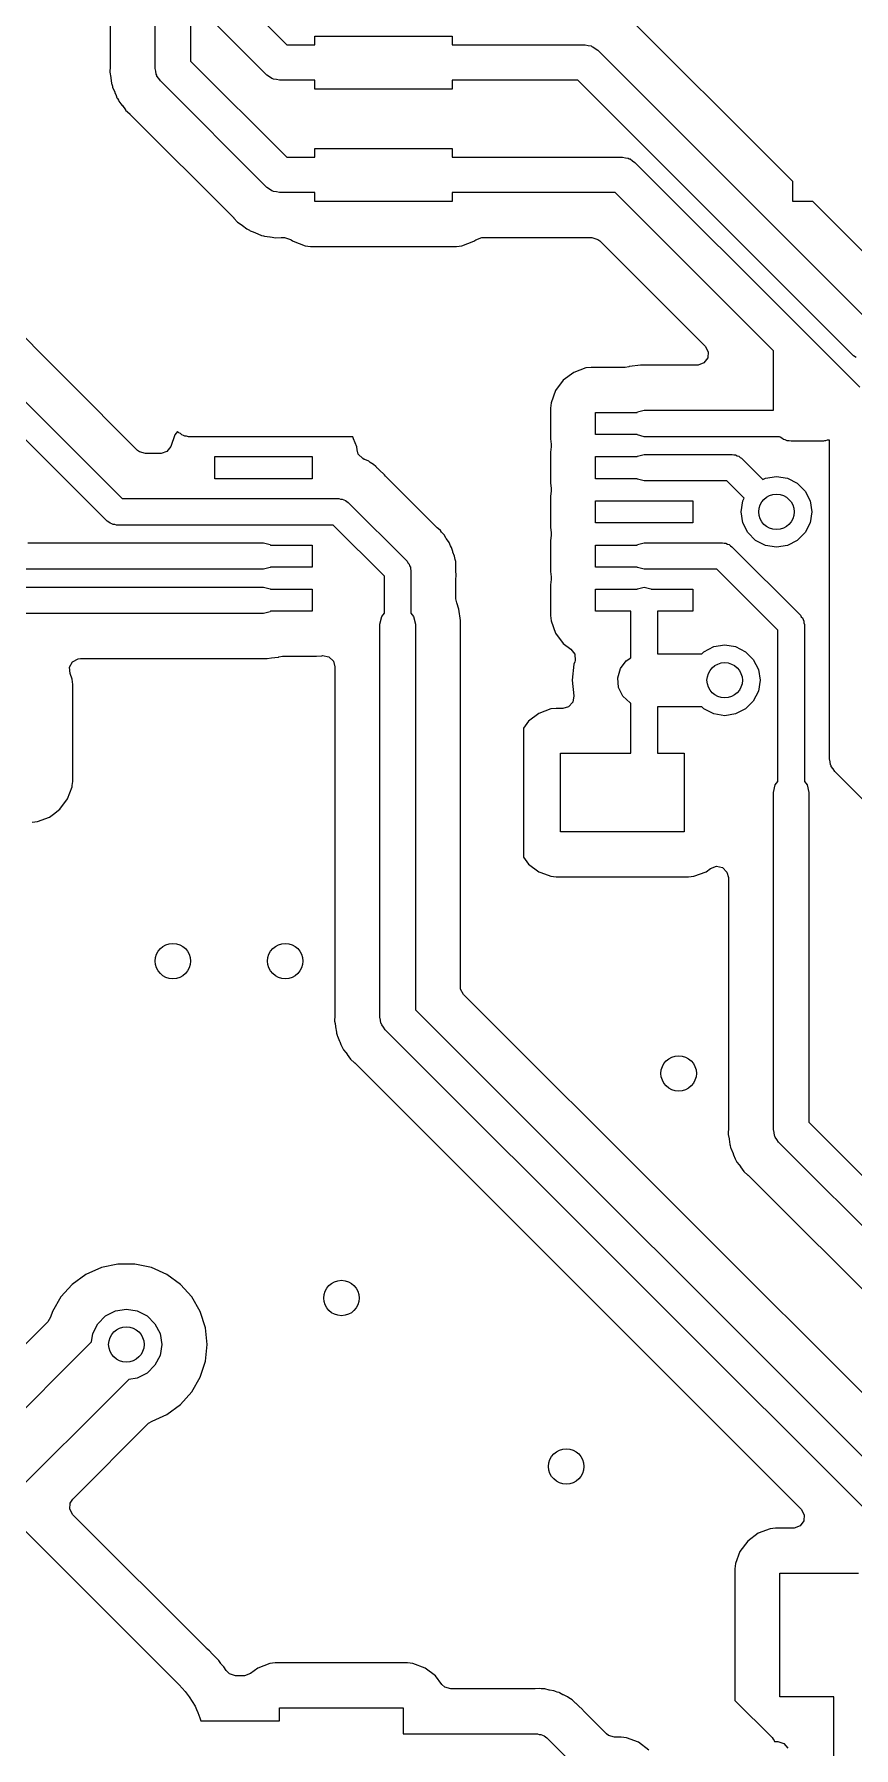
# Model space of a CAD drawing. Extents: x 0.01 to 3.19, y 0.01 to 3.99.
# Drawn here: x 2.288 to 2.653, y 1.425 to 2.188 of the extents above; entities that cross this region are included whole.
import ezdxf

# ---------------------------------------------------------------- set-up
doc = ezdxf.new("R2010")
doc.units = 0
doc.header["$MEASUREMENT"] = 0
doc.layers.add('BLACK', color=7, linetype='CONTINUOUS')

msp = doc.modelspace()

# ---------------------------------------------------------------- linework, layer by layer
at = {"layer": 'BLACK', "linetype": 'CONTINUOUS'}
for p, q in [((2.32211, 2.27151), (2.32211, 2.17336)), ((2.34213, 2.17244), (2.34213, 2.24744)), ((2.35787, 2.24744), (2.35787, 2.1757)), ((2.38287, 2.2007), (2.4007, 2.18287)), ((2.39187, 2.16943), (2.36943, 2.19187)), ((2.61697, 2.13089), (2.55378, 2.19408)), ((2.4007, 2.18287), (2.41319, 2.18287)), ((2.41319, 2.18287), (2.41319, 2.18681)), ((2.41319, 2.18681), (2.47421, 2.18681)), ((2.47421, 2.18681), (2.47421, 2.18287)), ((2.47421, 2.18287), (2.53341, 2.18287)), ((2.53341, 2.18287), (2.5347, 2.18258)), ((2.5347, 2.18258), (2.53601, 2.18243)), ((2.53601, 2.18243), (2.53639, 2.18219)), ((2.53639, 2.18219), (2.53682, 2.18209)), ((2.53682, 2.18209), (2.53786, 2.18127)), ((2.35787, 2.1757), (2.4007, 2.13287)), ((2.53786, 2.18127), (2.53897, 2.18057)), ((2.53897, 2.18057), (2.66167, 2.05787)), ((2.3221, 2.17321), (2.32195, 2.17074)), ((2.32195, 2.17074), (2.3224, 2.16832)), ((2.32211, 2.17336), (2.3221, 2.17321)), ((2.3224, 2.16832), (2.32242, 2.16817)), ((2.32242, 2.16817), (2.32272, 2.16572)), ((2.34242, 2.17115), (2.34213, 2.17244)), ((2.34257, 2.16984), (2.34242, 2.17115)), ((2.34281, 2.16946), (2.34257, 2.16984)), ((2.34291, 2.16902), (2.34281, 2.16946)), ((2.34373, 2.16799), (2.34291, 2.16902)), ((2.34443, 2.16687), (2.34373, 2.16799)), ((2.39187, 2.11943), (2.34443, 2.16687)), ((2.39299, 2.16873), (2.39187, 2.16943)), ((2.39402, 2.16791), (2.39299, 2.16873)), ((2.39446, 2.16781), (2.39402, 2.16791)), ((2.39484, 2.16757), (2.39446, 2.16781)), ((2.39615, 2.16742), (2.39484, 2.16757)), ((2.39744, 2.16713), (2.39615, 2.16742)), ((2.41319, 2.16713), (2.39744, 2.16713)), ((2.41319, 2.16319), (2.41319, 2.16713)), ((2.53015, 2.16713), (2.47421, 2.16713)), ((2.47421, 2.16713), (2.47421, 2.16319)), ((2.65284, 2.04443), (2.53015, 2.16713)), ((2.32272, 2.16572), (2.32272, 2.16572)), ((2.32272, 2.16572), (2.32286, 2.16534)), ((2.32286, 2.16534), (2.3231, 2.16448)), ((2.3231, 2.16448), (2.32317, 2.16408)), ((2.32317, 2.16408), (2.32419, 2.16183)), ((2.32419, 2.16183), (2.32424, 2.16169)), ((2.32424, 2.16169), (2.32478, 2.16029)), ((2.32478, 2.16029), (2.32512, 2.15938)), ((2.32512, 2.15938), (2.32535, 2.15905)), ((2.32535, 2.15905), (2.32579, 2.15827)), ((2.47421, 2.16319), (2.41319, 2.16319)), ((2.32579, 2.15827), (2.32595, 2.1579)), ((2.32595, 2.1579), (2.32595, 2.1579)), ((2.32595, 2.1579), (2.32691, 2.15669)), ((2.32691, 2.15669), (2.32748, 2.15596)), ((2.32748, 2.15596), (2.32757, 2.15584)), ((2.32757, 2.15584), (2.32889, 2.15392)), ((2.32889, 2.15392), (2.32897, 2.15381)), ((2.32897, 2.15381), (2.33082, 2.15217)), ((2.33082, 2.15217), (2.33092, 2.15207)), ((2.33092, 2.15207), (2.37707, 2.10592)), ((2.41319, 2.13287), (2.41319, 2.13681)), ((2.41319, 2.13681), (2.47421, 2.13681)), ((2.47421, 2.13681), (2.47421, 2.13287)), ((2.4007, 2.13287), (2.41319, 2.13287)), ((2.47421, 2.13287), (2.55, 2.13287)), ((2.55, 2.13287), (2.55129, 2.13258)), ((2.55129, 2.13258), (2.5526, 2.13243)), ((2.5526, 2.13243), (2.55298, 2.13219)), ((2.55298, 2.13219), (2.55342, 2.13209)), ((2.55342, 2.13209), (2.55445, 2.13127)), ((2.55445, 2.13127), (2.55557, 2.13057)), ((2.55557, 2.13057), (2.63057, 2.05557)), ((2.62579, 2.12207), (2.61697, 2.13089)), ((2.62579, 2.11319), (2.62579, 2.12207)), ((2.33429, 2.00238), (2.22074, 2.11592)), ((2.39299, 2.11873), (2.39187, 2.11943)), ((2.39402, 2.11791), (2.39299, 2.11873)), ((2.39446, 2.11781), (2.39402, 2.11791)), ((2.39484, 2.11757), (2.39446, 2.11781)), ((2.39615, 2.11742), (2.39484, 2.11757)), ((2.39744, 2.11713), (2.39615, 2.11742)), ((2.41319, 2.11713), (2.39744, 2.11713)), ((2.41319, 2.11319), (2.41319, 2.11713)), ((2.47421, 2.11319), (2.41319, 2.11319)), ((2.54674, 2.11713), (2.47421, 2.11713)), ((2.47421, 2.11713), (2.47421, 2.11319)), ((2.61713, 2.04674), (2.54674, 2.11713)), ((2.63467, 2.11319), (2.62579, 2.11319)), ((2.66596, 2.08189), (2.63467, 2.11319)), ((2.37707, 2.10592), (2.37717, 2.10582)), ((2.37717, 2.10582), (2.37881, 2.10397)), ((2.20418, 2.10418), (2.32745, 1.98091)), ((2.37881, 2.10397), (2.38084, 2.10256)), ((2.38084, 2.10256), (2.38096, 2.10248)), ((2.38096, 2.10248), (2.3829, 2.10095)), ((2.3829, 2.10095), (2.38327, 2.10079)), ((2.38327, 2.10079), (2.38405, 2.10035)), ((2.38405, 2.10035), (2.38438, 2.10012)), ((2.38438, 2.10012), (2.38438, 2.10012)), ((2.38438, 2.10012), (2.38438, 2.10012)), ((2.38438, 2.10012), (2.38568, 2.09963)), ((2.38568, 2.09963), (2.38669, 2.09924)), ((2.38669, 2.09924), (2.38683, 2.09919)), ((2.38683, 2.09919), (2.38908, 2.09817)), ((2.38908, 2.09817), (2.38948, 2.0981)), ((2.38948, 2.0981), (2.39034, 2.09786)), ((2.39034, 2.09786), (2.39072, 2.09772)), ((2.32082, 1.97082), (2.19755, 2.09409)), ((2.39072, 2.09772), (2.39317, 2.09742)), ((2.39317, 2.09742), (2.39332, 2.0974)), ((2.39332, 2.0974), (2.39574, 2.09695)), ((2.39574, 2.09695), (2.39821, 2.0971)), ((2.39821, 2.0971), (2.39836, 2.09711)), ((2.39836, 2.09711), (2.39962, 2.09711)), ((2.39962, 2.09711), (2.4023, 2.09632)), ((2.4023, 2.09632), (2.40259, 2.09612)), ((2.40259, 2.09612), (2.40321, 2.09565)), ((2.40321, 2.09565), (2.4035, 2.09544)), ((2.4035, 2.09544), (2.40889, 2.09343)), ((2.40889, 2.09343), (2.40889, 2.09343)), ((2.40889, 2.09343), (2.41127, 2.09317)), ((2.41127, 2.09317), (2.41127, 2.09317)), ((2.41127, 2.09317), (2.41127, 2.09317)), ((2.41127, 2.09317), (2.41127, 2.09317)), ((2.41127, 2.09317), (2.47613, 2.09317)), ((2.47613, 2.09317), (2.47851, 2.09343)), ((2.47613, 2.09317), (2.47613, 2.09317)), ((2.47613, 2.09317), (2.47613, 2.09317)), ((2.47613, 2.09317), (2.47613, 2.09317)), ((2.47851, 2.09343), (2.48391, 2.09544)), ((2.47851, 2.09343), (2.47851, 2.09343)), ((2.47851, 2.09343), (2.47851, 2.09343)), ((2.48391, 2.09544), (2.48481, 2.09612)), ((2.48481, 2.09612), (2.48743, 2.09709)), ((2.48743, 2.09709), (2.48779, 2.09711)), ((2.48779, 2.09711), (2.53639, 2.09711)), ((2.53639, 2.09711), (2.53907, 2.09632)), ((2.53907, 2.09632), (2.5399, 2.09565)), ((2.5399, 2.09565), (2.58679, 2.04876)), ((2.63057, 2.05557), (2.65557, 2.03057)), ((2.58679, 2.04876), (2.58813, 2.04631)), ((2.58813, 2.04631), (2.58793, 2.04352)), ((2.61713, 2.02028), (2.61713, 2.04674)), ((2.65396, 2.04373), (2.65284, 2.04443)), ((2.5283, 2.03704), (2.52369, 2.03359)), ((2.53369, 2.03905), (2.5283, 2.03704)), ((2.5283, 2.03704), (2.5283, 2.03704)), ((2.53608, 2.03931), (2.53369, 2.03905)), ((2.53369, 2.03905), (2.53369, 2.03905)), ((2.55127, 2.03931), (2.53608, 2.03931)), ((2.55284, 2.03961), (2.55127, 2.03931)), ((2.55298, 2.03964), (2.55284, 2.0396)), ((2.55284, 2.0396), (2.55284, 2.03961)), ((2.55309, 2.03966), (2.55298, 2.03964)), ((2.55315, 2.03968), (2.55309, 2.03966)), ((2.55801, 2.0403), (2.55315, 2.03968)), ((2.55315, 2.03968), (2.55315, 2.03968)), ((2.58328, 2.0403), (2.55801, 2.0403)), ((2.55801, 2.0403), (2.55801, 2.0403)), ((2.55801, 2.0403), (2.55801, 2.0403)), ((2.58364, 2.04031), (2.58328, 2.0403)), ((2.58625, 2.04128), (2.58364, 2.04031)), ((2.58793, 2.04352), (2.58625, 2.04128)), ((2.52369, 2.03359), (2.52024, 2.02898)), ((2.51823, 2.02359), (2.51797, 2.02121)), ((2.52024, 2.02898), (2.51823, 2.02359)), ((2.51823, 2.02359), (2.51823, 2.02359)), ((2.52024, 2.02898), (2.52024, 2.02898)), ((2.51797, 2.02121), (2.51797, 2.00753)), ((2.53799, 2.00945), (2.53799, 2.01929)), ((2.53799, 2.01929), (2.5565, 2.01929)), ((2.5565, 2.01929), (2.55669, 2.01948)), ((2.55669, 2.01948), (2.55965, 2.02028)), ((2.55965, 2.02028), (2.61713, 2.02028)), ((2.35095, 2.0093), (2.34903, 2.00415)), ((2.35209, 2.01082), (2.35095, 2.0093)), ((2.35095, 2.0093), (2.35095, 2.0093)), ((2.35095, 2.0093), (2.35095, 2.0093)), ((2.35271, 2.01019), (2.35209, 2.01082)), ((2.35339, 2.00981), (2.35271, 2.01019)), ((2.35394, 2.00926), (2.35339, 2.00981)), ((2.35469, 2.00905), (2.35394, 2.00926)), ((2.35536, 2.00867), (2.35469, 2.00905)), ((2.35614, 2.00867), (2.35536, 2.00867)), ((2.35689, 2.00846), (2.35614, 2.00867)), ((2.39035, 2.00846), (2.35689, 2.00846)), ((2.43007, 2.00846), (2.39035, 2.00846)), ((2.43042, 2.00753), (2.43007, 2.00846)), ((2.43177, 2.00391), (2.43042, 2.00753)), ((2.51797, 2.00753), (2.51824, 2.00506)), ((2.5565, 2.00945), (2.53799, 2.00945)), ((2.55669, 2.00926), (2.5565, 2.00945)), ((2.55965, 2.00846), (2.55669, 2.00926)), ((2.61989, 2.00846), (2.55965, 2.00846)), ((2.62009, 2.00821), (2.61989, 2.00846)), ((2.62089, 2.00783), (2.62009, 2.00821)), ((2.62158, 2.00728), (2.62089, 2.00783)), ((2.62245, 2.00708), (2.62158, 2.00728)), ((2.62325, 2.00669), (2.62245, 2.00708)), ((2.62414, 2.00669), (2.62325, 2.00669)), ((2.625, 2.0065), (2.62414, 2.00669)), ((2.63937, 2.0065), (2.625, 2.0065)), ((2.63981, 2.0066), (2.63937, 2.0065)), ((2.64025, 2.00655), (2.63981, 2.0066)), ((2.64109, 2.00684), (2.64025, 2.00655)), ((2.64197, 2.00694), (2.64109, 2.00684)), ((2.64213, 2.00704), (2.64197, 2.00694)), ((2.64213, 1.865), (2.64213, 2.00704)), ((2.33511, 2.00171), (2.33429, 2.00238)), ((2.33779, 2.00093), (2.33511, 2.00171)), ((2.34438, 2.00093), (2.33779, 2.00093)), ((2.34474, 2.00094), (2.34438, 2.00093)), ((2.34735, 2.00191), (2.34474, 2.00094)), ((2.34903, 2.00415), (2.34735, 2.00191)), ((2.3687, 1.98976), (2.3687, 1.99961)), ((2.3687, 1.99961), (2.41201, 1.99961)), ((2.41201, 1.99961), (2.41201, 1.98976)), ((2.43192, 2.00255), (2.43177, 2.00391)), ((2.43177, 2.00391), (2.43177, 2.00391)), ((2.43249, 2.00072), (2.43192, 2.00255)), ((2.43446, 1.99874), (2.43249, 2.00072)), ((2.43513, 1.99836), (2.43446, 1.99874)), ((2.51824, 2.004), (2.51797, 2.00152)), ((2.51797, 2.00152), (2.51797, 1.98785)), ((2.51824, 2.00506), (2.51824, 2.004)), ((2.53799, 1.98976), (2.53799, 1.99961)), ((2.53799, 1.99961), (2.5565, 1.99961)), ((2.5565, 1.99961), (2.55669, 1.9998)), ((2.55669, 1.9998), (2.55965, 2.00059)), ((2.55965, 2.00059), (2.59882, 2.00059)), ((2.59882, 2.00059), (2.59957, 2.00039)), ((2.59957, 2.00039), (2.60035, 2.00039)), ((2.60035, 2.00039), (2.60102, 2)), ((2.60102, 2), (2.60177, 1.9998)), ((2.60177, 1.9998), (2.60232, 1.99925)), ((2.60232, 1.99925), (2.60299, 1.99886)), ((2.60299, 1.99886), (2.61247, 1.98938)), ((2.43534, 1.99826), (2.43513, 1.99836)), ((2.43712, 1.99749), (2.43534, 1.99826)), ((2.43779, 1.99697), (2.43712, 1.99749)), ((2.43844, 1.99655), (2.43779, 1.99697)), ((2.43918, 1.99614), (2.43844, 1.99655)), ((2.44027, 1.99512), (2.43918, 1.99614)), ((2.43918, 1.99614), (2.43918, 1.99614)), ((2.43918, 1.99614), (2.43918, 1.99614)), ((2.44059, 1.99482), (2.44027, 1.99512)), ((2.44077, 1.99466), (2.44059, 1.99482)), ((2.441, 1.99449), (2.44077, 1.99466)), ((2.441, 1.99448), (2.441, 1.99449)), ((2.44186, 1.99362), (2.441, 1.99448)), ((2.44395, 1.99166), (2.44186, 1.99362)), ((2.44415, 1.99142), (2.44395, 1.99166)), ((2.44416, 1.99142), (2.44415, 1.99142)), ((2.44456, 1.99092), (2.44416, 1.99142)), ((2.41201, 1.98976), (2.3687, 1.98976)), ((2.46738, 1.9681), (2.44456, 1.99092)), ((2.51797, 1.98785), (2.51824, 1.98537)), ((2.51824, 1.98431), (2.51797, 1.98184)), ((2.51824, 1.98537), (2.51824, 1.98431)), ((2.5565, 1.98976), (2.53799, 1.98976)), ((2.55669, 1.98957), (2.5565, 1.98976)), ((2.55965, 1.98878), (2.55669, 1.98957)), ((2.59637, 1.98878), (2.55965, 1.98878)), ((2.60412, 1.98103), (2.59637, 1.98878)), ((2.61247, 1.98938), (2.61364, 1.98998)), ((2.61364, 1.98998), (2.6185, 1.99075)), ((2.6185, 1.99075), (2.62337, 1.98998)), ((2.62337, 1.98998), (2.62776, 1.98774)), ((2.62776, 1.98774), (2.63124, 1.98426)), ((2.63124, 1.98426), (2.63348, 1.97987)), ((2.32745, 1.98091), (2.39035, 1.98091)), ((2.39035, 1.98091), (2.42382, 1.98091)), ((2.42382, 1.98091), (2.42457, 1.9807)), ((2.42457, 1.9807), (2.42535, 1.9807)), ((2.42535, 1.9807), (2.42602, 1.98032)), ((2.42602, 1.98032), (2.42677, 1.98011)), ((2.42677, 1.98011), (2.42732, 1.97956)), ((2.42732, 1.97956), (2.42799, 1.97918)), ((2.42799, 1.97918), (2.45418, 1.95299)), ((2.51797, 1.98184), (2.51797, 1.96816)), ((2.53799, 1.97008), (2.53799, 1.97992)), ((2.53799, 1.97992), (2.5813, 1.97992)), ((2.5813, 1.97992), (2.5813, 1.97008)), ((2.60276, 1.975), (2.60353, 1.97987)), ((2.60353, 1.97987), (2.60412, 1.98103)), ((2.63348, 1.97987), (2.63425, 1.975)), ((2.3215, 1.97044), (2.32082, 1.97082)), ((2.32205, 1.96989), (2.3215, 1.97044)), ((2.3228, 1.96968), (2.32205, 1.96989)), ((2.32347, 1.9693), (2.3228, 1.96968)), ((2.32425, 1.9693), (2.32347, 1.9693)), ((2.325, 1.96909), (2.32425, 1.9693)), ((2.39035, 1.96909), (2.325, 1.96909)), ((2.42137, 1.96909), (2.39035, 1.96909)), ((2.44409, 1.94637), (2.42137, 1.96909)), ((2.51797, 1.96816), (2.51824, 1.96569)), ((2.5813, 1.97008), (2.53799, 1.97008)), ((2.60353, 1.97013), (2.60276, 1.975)), ((2.60576, 1.96574), (2.60353, 1.97013)), ((2.63348, 1.97013), (2.63124, 1.96574)), ((2.63425, 1.975), (2.63348, 1.97013)), ((2.28543, 1.96122), (2.39035, 1.96122)), ((2.39035, 1.96122), (2.39331, 1.96043)), ((2.46756, 1.96794), (2.46738, 1.9681)), ((2.46822, 1.96739), (2.46756, 1.96794)), ((2.46905, 1.96671), (2.46822, 1.96739)), ((2.46955, 1.96602), (2.46905, 1.96671)), ((2.46905, 1.96671), (2.46905, 1.96671)), ((2.47005, 1.96543), (2.46955, 1.96602)), ((2.47065, 1.96483), (2.47005, 1.96543)), ((2.47163, 1.96317), (2.47065, 1.96483)), ((2.47065, 1.96483), (2.47065, 1.96483)), ((2.47176, 1.96297), (2.47163, 1.96317)), ((2.4729, 1.96141), (2.47176, 1.96297)), ((2.47321, 1.96062), (2.4729, 1.96141)), ((2.47355, 1.95992), (2.47321, 1.96062)), ((2.51824, 1.96463), (2.51797, 1.96215)), ((2.51797, 1.96215), (2.51797, 1.94848)), ((2.51824, 1.96569), (2.51824, 1.96463)), ((2.55669, 1.96043), (2.55965, 1.96122)), ((2.55965, 1.96122), (2.59449, 1.96122)), ((2.59449, 1.96122), (2.59524, 1.96102)), ((2.59524, 1.96102), (2.59602, 1.96102)), ((2.59602, 1.96102), (2.59669, 1.96063)), ((2.59669, 1.96063), (2.59744, 1.96043)), ((2.60925, 1.96226), (2.60576, 1.96574)), ((2.61364, 1.96002), (2.60925, 1.96226)), ((2.62776, 1.96226), (2.62337, 1.96002)), ((2.63124, 1.96574), (2.62776, 1.96226)), ((2.39331, 1.96043), (2.3935, 1.96024)), ((2.3935, 1.96024), (2.41201, 1.96024)), ((2.41201, 1.96024), (2.41201, 1.95039)), ((2.45418, 1.95299), (2.45456, 1.95232)), ((2.47398, 1.9592), (2.47355, 1.95992)), ((2.47452, 1.95734), (2.47398, 1.9592)), ((2.4746, 1.95712), (2.47452, 1.95734)), ((2.47531, 1.95532), (2.4746, 1.95712)), ((2.47542, 1.95448), (2.47531, 1.95532)), ((2.47531, 1.95532), (2.47531, 1.95532)), ((2.47557, 1.95372), (2.47542, 1.95448)), ((2.47581, 1.95291), (2.47557, 1.95372)), ((2.47587, 1.95097), (2.47581, 1.95291)), ((2.53799, 1.95039), (2.53799, 1.96024)), ((2.53799, 1.96024), (2.5565, 1.96024)), ((2.5565, 1.96024), (2.55669, 1.96043)), ((2.59744, 1.96043), (2.59799, 1.95988)), ((2.59799, 1.95988), (2.59866, 1.95949)), ((2.59866, 1.95949), (2.62918, 1.92898)), ((2.6185, 1.95925), (2.61364, 1.96002)), ((2.62337, 1.96002), (2.6185, 1.95925)), ((2.39035, 1.94941), (2.26969, 1.94941)), ((2.39331, 1.9502), (2.39035, 1.94941)), ((2.3935, 1.95039), (2.39331, 1.9502)), ((2.41201, 1.95039), (2.3935, 1.95039)), ((2.44409, 1.92991), (2.44409, 1.94637)), ((2.45456, 1.95232), (2.45511, 1.95177)), ((2.45511, 1.95177), (2.45532, 1.95102)), ((2.45532, 1.95102), (2.4557, 1.95035)), ((2.4557, 1.95035), (2.4557, 1.94957)), ((2.4557, 1.94957), (2.45591, 1.94882)), ((2.45591, 1.94882), (2.45591, 1.92991)), ((2.47589, 1.95074), (2.47587, 1.95097)), ((2.47593, 1.95045), (2.47589, 1.95074)), ((2.47593, 1.94923), (2.47593, 1.95045)), ((2.47593, 1.95045), (2.47593, 1.95045)), ((2.47602, 1.94636), (2.47593, 1.94923)), ((2.47593, 1.94541), (2.476, 1.94605)), ((2.47593, 1.93621), (2.47593, 1.94541)), ((2.47599, 1.94605), (2.47602, 1.94636)), ((2.476, 1.94605), (2.47599, 1.94605)), ((2.51797, 1.94848), (2.51824, 1.946)), ((2.51824, 1.946), (2.51824, 1.94494)), ((2.5565, 1.95039), (2.53799, 1.95039)), ((2.55669, 1.9502), (2.5565, 1.95039)), ((2.55965, 1.94941), (2.55669, 1.9502)), ((2.59204, 1.94941), (2.55965, 1.94941)), ((2.61909, 1.92236), (2.59204, 1.94941)), ((2.27756, 1.94154), (2.39035, 1.94154)), ((2.39035, 1.94154), (2.39331, 1.94074)), ((2.39331, 1.94074), (2.3935, 1.94055)), ((2.3935, 1.94055), (2.41201, 1.94055)), ((2.41201, 1.94055), (2.41201, 1.93071)), ((2.51824, 1.94494), (2.51797, 1.94247)), ((2.51797, 1.94247), (2.51797, 1.92879)), ((2.53799, 1.93071), (2.53799, 1.94055)), ((2.53799, 1.94055), (2.5565, 1.94055)), ((2.5565, 1.94055), (2.55669, 1.94074)), ((2.55669, 1.94074), (2.55965, 1.94154)), ((2.55965, 1.94154), (2.5626, 1.94074)), ((2.5626, 1.94074), (2.56279, 1.94055)), ((2.56279, 1.94055), (2.5813, 1.94055)), ((2.5813, 1.94055), (2.5813, 1.93071)), ((2.39331, 1.93052), (2.39035, 1.92972)), ((2.3935, 1.93071), (2.39331, 1.93052)), ((2.41201, 1.93071), (2.3935, 1.93071)), ((2.47625, 1.93445), (2.47593, 1.93621)), ((2.47728, 1.93172), (2.47625, 1.93445)), ((2.47789, 1.92669), (2.47728, 1.93172)), ((2.55374, 1.93071), (2.53799, 1.93071)), ((2.55374, 1.91), (2.55374, 1.93071)), ((2.5813, 1.93071), (2.56555, 1.93071)), ((2.56555, 1.93071), (2.56555, 1.91181)), ((2.39035, 1.92972), (2.28001, 1.92972)), ((2.44213, 1.925), (2.44291, 1.92842)), ((2.44213, 1.75), (2.44213, 1.925)), ((2.44291, 1.92842), (2.44409, 1.92991)), ((2.45591, 1.92991), (2.45709, 1.92842)), ((2.45709, 1.92842), (2.45787, 1.925)), ((2.45787, 1.925), (2.45787, 1.75326)), ((2.47789, 1.84351), (2.47789, 1.92669)), ((2.51797, 1.92879), (2.51823, 1.92641)), ((2.51823, 1.92641), (2.51823, 1.92641)), ((2.51823, 1.92641), (2.52024, 1.92102)), ((2.61909, 1.85491), (2.61909, 1.92236)), ((2.62918, 1.92898), (2.62956, 1.92831)), ((2.62956, 1.92831), (2.63011, 1.92776)), ((2.63011, 1.92776), (2.63032, 1.927)), ((2.63032, 1.927), (2.6307, 1.92633)), ((2.6307, 1.92633), (2.6307, 1.92555)), ((2.6307, 1.92555), (2.63091, 1.9248)), ((2.63091, 1.9248), (2.63091, 1.85491)), ((2.52024, 1.92102), (2.52024, 1.92102)), ((2.52024, 1.92102), (2.52369, 1.91641)), ((2.52369, 1.91641), (2.5271, 1.91386)), ((2.58622, 1.91274), (2.59061, 1.91498)), ((2.59061, 1.91498), (2.59547, 1.91575)), ((2.59547, 1.91575), (2.60034, 1.91498)), ((2.60034, 1.91498), (2.60473, 1.91274)), ((2.30408, 1.9058), (2.30542, 1.90825)), ((2.30542, 1.90825), (2.30788, 1.90959)), ((2.30788, 1.90959), (2.30893, 1.9097)), ((2.30893, 1.9097), (2.39199, 1.9097)), ((2.39199, 1.9097), (2.39386, 1.90994)), ((2.39199, 1.9097), (2.39199, 1.9097)), ((2.39386, 1.90994), (2.39685, 1.91032)), ((2.39685, 1.91032), (2.39691, 1.91034)), ((2.39685, 1.91032), (2.39685, 1.91032)), ((2.39685, 1.91032), (2.39685, 1.91032)), ((2.39691, 1.91034), (2.39702, 1.91036)), ((2.39702, 1.91036), (2.39716, 1.9104)), ((2.39716, 1.91039), (2.39873, 1.91069)), ((2.39716, 1.9104), (2.39716, 1.91039)), ((2.39873, 1.91069), (2.41392, 1.91069)), ((2.41392, 1.91069), (2.41631, 1.91095)), ((2.41392, 1.91069), (2.41392, 1.91069)), ((2.41631, 1.91095), (2.41662, 1.91098)), ((2.41631, 1.91095), (2.41631, 1.91095)), ((2.41662, 1.91098), (2.41937, 1.91048)), ((2.41937, 1.91048), (2.42141, 1.90858)), ((2.42141, 1.90858), (2.42211, 1.90605)), ((2.5271, 1.91386), (2.52877, 1.91162)), ((2.52842, 1.90713), (2.52761, 1.9)), ((2.52881, 1.90825), (2.52842, 1.90713)), ((2.52877, 1.91162), (2.52897, 1.90883)), ((2.52897, 1.90883), (2.52881, 1.90825)), ((2.54907, 1.90526), (2.55169, 1.90873)), ((2.55169, 1.90873), (2.55374, 1.91)), ((2.56555, 1.91181), (2.58529, 1.91181)), ((2.58529, 1.91181), (2.58622, 1.91274)), ((2.60473, 1.91274), (2.60821, 1.90926)), ((2.60821, 1.90926), (2.61045, 1.90487)), ((2.30428, 1.90301), (2.30408, 1.9058)), ((2.3052, 1.90056), (2.30428, 1.90301)), ((2.30545, 1.89818), (2.3052, 1.90056)), ((2.3052, 1.90056), (2.3052, 1.90056)), ((2.42211, 1.90605), (2.42211, 1.75092)), ((2.52761, 1.9), (2.52761, 1.9)), ((2.52761, 1.9), (2.5284, 1.89304)), ((2.54789, 1.90109), (2.54907, 1.90526)), ((2.54829, 1.89677), (2.54789, 1.90109)), ((2.61045, 1.90487), (2.61122, 1.9)), ((2.61122, 1.9), (2.61045, 1.89513)), ((2.30545, 1.89817), (2.30545, 1.89818)), ((2.30545, 1.85498), (2.30545, 1.89817)), ((2.5284, 1.89304), (2.52792, 1.89028)), ((2.55022, 1.89288), (2.54829, 1.89677)), ((2.55343, 1.88996), (2.55022, 1.89288)), ((2.61045, 1.89513), (2.60821, 1.89074)), ((2.51281, 1.88525), (2.5082, 1.8818)), ((2.5182, 1.88726), (2.51281, 1.88525)), ((2.51281, 1.88525), (2.51281, 1.88525)), ((2.52058, 1.88752), (2.5182, 1.88726)), ((2.5182, 1.88726), (2.5182, 1.88726)), ((2.52347, 1.88752), (2.52058, 1.88752)), ((2.52602, 1.88823), (2.52347, 1.88752)), ((2.52792, 1.89028), (2.52602, 1.88823)), ((2.55374, 1.88984), (2.55343, 1.88996)), ((2.55374, 1.8675), (2.55374, 1.88984)), ((2.58529, 1.88819), (2.56555, 1.88819)), ((2.56555, 1.88819), (2.56555, 1.8675)), ((2.58622, 1.88726), (2.58529, 1.88819)), ((2.59061, 1.88502), (2.58622, 1.88726)), ((2.59547, 1.88425), (2.59061, 1.88502)), ((2.60034, 1.88502), (2.59547, 1.88425)), ((2.60473, 1.88726), (2.60034, 1.88502)), ((2.60821, 1.89074), (2.60473, 1.88726)), ((2.5082, 1.8818), (2.50591, 1.87874)), ((2.50591, 1.87874), (2.50591, 1.82126)), ((2.5225, 1.8325), (2.5225, 1.8675)), ((2.5225, 1.8675), (2.55374, 1.8675)), ((2.56555, 1.8675), (2.5775, 1.8675)), ((2.5775, 1.8675), (2.5775, 1.8325)), ((2.64242, 1.86371), (2.64213, 1.865)), ((2.64257, 1.8624), (2.64242, 1.86371)), ((2.64281, 1.86202), (2.64257, 1.8624)), ((2.64291, 1.86158), (2.64281, 1.86202)), ((2.64373, 1.86055), (2.64291, 1.86158)), ((2.30526, 1.85315), (2.30545, 1.85497)), ((2.30545, 1.85497), (2.30545, 1.85498)), ((2.61791, 1.85342), (2.61909, 1.85491)), ((2.63091, 1.85491), (2.63209, 1.85342)), ((2.64443, 1.85943), (2.64373, 1.86055)), ((2.6975, 1.80636), (2.64443, 1.85943)), ((2.29973, 1.84259), (2.30318, 1.8472)), ((2.30318, 1.8472), (2.3052, 1.85259)), ((2.30318, 1.8472), (2.30318, 1.8472)), ((2.30318, 1.8472), (2.30318, 1.8472)), ((2.3052, 1.85259), (2.30526, 1.85315)), ((2.61713, 1.85), (2.61791, 1.85342)), ((2.61713, 1.7), (2.61713, 1.85)), ((2.63209, 1.85342), (2.63287, 1.85)), ((2.63287, 1.85), (2.63287, 1.70326)), ((2.28973, 1.83713), (2.29513, 1.83914)), ((2.29513, 1.83914), (2.29687, 1.84044)), ((2.29687, 1.84044), (2.29973, 1.84259)), ((2.47789, 1.76361), (2.47789, 1.84351)), ((2.28735, 1.83687), (2.28973, 1.83713)), ((2.28973, 1.83713), (2.28973, 1.83713)), ((2.28973, 1.83713), (2.28973, 1.83713)), ((2.5775, 1.8325), (2.5225, 1.8325)), ((2.50591, 1.82126), (2.5082, 1.8182)), ((2.5082, 1.8182), (2.51281, 1.81475)), ((2.58719, 1.81475), (2.58917, 1.81623)), ((2.58917, 1.81623), (2.59179, 1.81721)), ((2.59179, 1.81721), (2.59452, 1.81661)), ((2.59452, 1.81661), (2.5965, 1.81464)), ((2.51281, 1.81475), (2.51281, 1.81475)), ((2.51281, 1.81475), (2.51281, 1.81475)), ((2.51281, 1.81475), (2.51366, 1.81443)), ((2.51366, 1.81443), (2.5182, 1.81274)), ((2.5182, 1.81274), (2.5182, 1.81274)), ((2.5182, 1.81274), (2.52058, 1.81248)), ((2.52058, 1.81248), (2.52058, 1.81248)), ((2.52058, 1.81248), (2.52059, 1.81248)), ((2.52059, 1.81248), (2.52059, 1.81248)), ((2.52059, 1.81248), (2.57941, 1.81248)), ((2.57941, 1.81248), (2.57941, 1.81248)), ((2.57941, 1.81248), (2.57942, 1.81248)), ((2.57942, 1.81248), (2.5818, 1.81274)), ((2.57942, 1.81248), (2.57942, 1.81248)), ((2.5818, 1.81274), (2.58719, 1.81475)), ((2.5818, 1.81274), (2.5818, 1.81274)), ((2.5818, 1.81274), (2.5818, 1.81274)), ((2.58719, 1.81475), (2.58719, 1.81475)), ((2.5965, 1.81464), (2.59711, 1.81226)), ((2.59711, 1.81226), (2.59711, 1.70092)), ((2.47801, 1.76255), (2.47789, 1.76361)), ((2.47935, 1.7601), (2.47801, 1.76255)), ((2.7351, 1.50435), (2.47935, 1.7601)), ((2.4221, 1.75077), (2.42195, 1.7483)), ((2.42195, 1.7483), (2.42214, 1.74726)), ((2.42211, 1.75092), (2.4221, 1.75077)), ((2.42214, 1.74726), (2.4224, 1.74587)), ((2.44242, 1.74871), (2.44213, 1.75)), ((2.44257, 1.7474), (2.44242, 1.74871)), ((2.44281, 1.74702), (2.44257, 1.7474)), ((2.44291, 1.74658), (2.44281, 1.74702)), ((2.45787, 1.75326), (2.72826, 1.48287)), ((2.4224, 1.74587), (2.42242, 1.74573)), ((2.42242, 1.74573), (2.42272, 1.74328)), ((2.42272, 1.74328), (2.42272, 1.74328)), ((2.42272, 1.74328), (2.42286, 1.7429)), ((2.42286, 1.7429), (2.4231, 1.74204)), ((2.4231, 1.74204), (2.42314, 1.7418)), ((2.42314, 1.7418), (2.42317, 1.74164)), ((2.42317, 1.74164), (2.42419, 1.73939)), ((2.42419, 1.73939), (2.42424, 1.73925)), ((2.44373, 1.74555), (2.44291, 1.74658)), ((2.44443, 1.74443), (2.44373, 1.74555)), ((2.71943, 1.46943), (2.44443, 1.74443)), ((2.42424, 1.73925), (2.42478, 1.73785)), ((2.42478, 1.73785), (2.42512, 1.73694)), ((2.42512, 1.73694), (2.42535, 1.73661)), ((2.42535, 1.73661), (2.42579, 1.73583)), ((2.42579, 1.73583), (2.42595, 1.73546)), ((2.42595, 1.73546), (2.42595, 1.73546)), ((2.42595, 1.73546), (2.42691, 1.73425)), ((2.42691, 1.73425), (2.42748, 1.73352)), ((2.42748, 1.73352), (2.42757, 1.7334)), ((2.42757, 1.7334), (2.42897, 1.73137)), ((2.42897, 1.73137), (2.42897, 1.73137)), ((2.42897, 1.73137), (2.42897, 1.73137)), ((2.42897, 1.73137), (2.43082, 1.72973)), ((2.43082, 1.72973), (2.43092, 1.72963)), ((2.43092, 1.72963), (2.53114, 1.62942)), ((2.63287, 1.70326), (2.75326, 1.58287)), ((2.5971, 1.70077), (2.59695, 1.6983)), ((2.59695, 1.6983), (2.59705, 1.69775)), ((2.59705, 1.69775), (2.5974, 1.69587)), ((2.59711, 1.70092), (2.5971, 1.70077)), ((2.5974, 1.69587), (2.59742, 1.69573)), ((2.59742, 1.69573), (2.59772, 1.69328)), ((2.61742, 1.69871), (2.61713, 1.7)), ((2.61757, 1.6974), (2.61742, 1.69871)), ((2.61781, 1.69702), (2.61757, 1.6974)), ((2.61791, 1.69658), (2.61781, 1.69702)), ((2.61873, 1.69555), (2.61791, 1.69658)), ((2.61943, 1.69443), (2.61873, 1.69555)), ((2.74443, 1.56943), (2.61943, 1.69443)), ((2.59772, 1.69328), (2.59772, 1.69328)), ((2.59772, 1.69328), (2.59786, 1.6929)), ((2.59786, 1.6929), (2.5981, 1.69204)), ((2.5981, 1.69204), (2.59817, 1.69164)), ((2.59817, 1.69164), (2.59919, 1.68939)), ((2.59919, 1.68939), (2.59924, 1.68925)), ((2.59924, 1.68925), (2.59942, 1.68878)), ((2.59942, 1.68878), (2.60012, 1.68694)), ((2.60012, 1.68694), (2.60035, 1.68661)), ((2.60035, 1.68661), (2.60079, 1.68583)), ((2.60079, 1.68583), (2.60095, 1.68546)), ((2.60095, 1.68546), (2.60095, 1.68546)), ((2.60095, 1.68546), (2.60187, 1.6843)), ((2.60187, 1.6843), (2.60248, 1.68352)), ((2.60248, 1.68352), (2.60257, 1.6834)), ((2.60257, 1.6834), (2.60397, 1.68137)), ((2.60397, 1.68137), (2.60397, 1.68137)), ((2.60397, 1.68137), (2.60397, 1.68137)), ((2.60397, 1.68137), (2.60582, 1.67973)), ((2.60582, 1.67973), (2.60592, 1.67963)), ((2.60592, 1.67963), (2.72963, 1.55593)), ((2.31133, 1.63546), (2.30525, 1.63104)), ((2.3182, 1.63852), (2.31133, 1.63546)), ((2.32555, 1.64008), (2.3182, 1.63852)), ((2.33307, 1.64008), (2.32555, 1.64008)), ((2.34043, 1.63852), (2.33307, 1.64008)), ((2.3473, 1.63546), (2.34043, 1.63852)), ((2.35338, 1.63104), (2.3473, 1.63546)), ((2.30022, 1.62545), (2.29646, 1.61894)), ((2.30525, 1.63104), (2.30022, 1.62545)), ((2.30022, 1.62545), (2.30022, 1.62545)), ((2.35841, 1.62545), (2.35338, 1.63104)), ((2.36217, 1.61894), (2.35841, 1.62545)), ((2.35841, 1.62545), (2.35841, 1.62545)), ((2.35841, 1.62545), (2.35841, 1.62545)), ((2.53114, 1.62942), (2.62956, 1.53099)), ((2.29646, 1.61894), (2.29564, 1.61642)), ((2.29646, 1.61894), (2.29646, 1.61894)), ((2.32006, 1.61705), (2.32445, 1.61929)), ((2.32445, 1.61929), (2.32931, 1.62006)), ((2.32931, 1.62006), (2.33418, 1.61929)), ((2.33418, 1.61929), (2.33857, 1.61705)), ((2.36449, 1.61179), (2.36217, 1.61894)), ((2.29443, 1.61444), (2.26049, 1.58051)), ((2.29564, 1.61642), (2.29443, 1.61444)), ((2.31434, 1.60918), (2.31657, 1.61357)), ((2.31657, 1.61357), (2.32006, 1.61705)), ((2.33857, 1.61705), (2.34205, 1.61357)), ((2.34205, 1.61357), (2.34429, 1.60918)), ((2.36528, 1.60431), (2.36449, 1.61179)), ((2.25699, 1.54869), (2.31374, 1.60545)), ((2.31374, 1.60545), (2.31434, 1.60918)), ((2.34429, 1.60918), (2.34506, 1.60431)), ((2.34506, 1.60431), (2.34429, 1.59945)), ((2.36449, 1.59684), (2.36528, 1.60431)), ((2.34205, 1.59506), (2.33857, 1.59157)), ((2.34429, 1.59945), (2.34205, 1.59506)), ((2.36217, 1.58969), (2.36449, 1.59684)), ((2.33045, 1.58875), (2.27369, 1.53199)), ((2.33418, 1.58934), (2.33045, 1.58875)), ((2.33857, 1.59157), (2.33418, 1.58934)), ((2.35841, 1.58317), (2.36217, 1.58969)), ((2.35338, 1.57759), (2.35841, 1.58317)), ((2.34072, 1.57024), (2.3473, 1.57317)), ((2.3473, 1.57317), (2.35338, 1.57759)), ((2.30551, 1.53549), (2.33923, 1.56922)), ((2.33923, 1.56922), (2.34072, 1.57024)), ((2.30417, 1.53093), (2.30437, 1.53372)), ((2.30437, 1.53372), (2.30551, 1.53549)), ((2.27369, 1.53199), (2.35284, 1.45284)), ((2.30551, 1.52848), (2.30417, 1.53093)), ((2.36479, 1.4692), (2.30551, 1.52848)), ((2.6307, 1.52575), (2.62903, 1.52351)), ((2.62956, 1.53099), (2.6309, 1.52853)), ((2.6309, 1.52853), (2.6307, 1.52575)), ((2.61031, 1.52025), (2.6057, 1.5168)), ((2.6157, 1.52226), (2.61031, 1.52025)), ((2.61031, 1.52025), (2.61031, 1.52025)), ((2.61808, 1.52252), (2.6157, 1.52226)), ((2.6157, 1.52226), (2.6157, 1.52226)), ((2.62606, 1.52252), (2.61808, 1.52252)), ((2.62641, 1.52253), (2.62606, 1.52252)), ((2.62903, 1.52351), (2.62641, 1.52253)), ((2.60225, 1.51219), (2.60024, 1.5068)), ((2.6057, 1.5168), (2.60225, 1.51219)), ((2.60225, 1.51219), (2.60225, 1.51219)), ((2.60024, 1.5068), (2.59998, 1.50442)), ((2.59998, 1.50442), (2.59998, 1.44587)), ((2.60024, 1.5068), (2.60024, 1.5068)), ((2.62, 1.4475), (2.62, 1.5025)), ((2.62, 1.5025), (2.655, 1.5025)), ((2.36498, 1.46903), (2.36479, 1.4692)), ((2.36627, 1.46797), (2.36498, 1.46903)), ((2.3675, 1.46659), (2.36627, 1.46797)), ((2.36821, 1.46578), (2.3675, 1.46659)), ((2.36832, 1.46567), (2.36821, 1.46578)), ((2.37039, 1.4636), (2.36832, 1.46567)), ((2.37135, 1.46226), (2.37039, 1.4636)), ((2.37136, 1.46224), (2.37135, 1.46226)), ((2.37152, 1.46205), (2.37136, 1.46224)), ((2.37263, 1.46079), (2.37152, 1.46205)), ((2.37368, 1.45914), (2.37263, 1.46079)), ((2.37263, 1.46079), (2.37263, 1.46079)), ((2.37519, 1.45762), (2.37368, 1.45914)), ((2.37787, 1.45683), (2.37519, 1.45762)), ((2.38456, 1.45782), (2.38194, 1.45684)), ((2.38781, 1.46025), (2.38456, 1.45782)), ((2.3932, 1.46226), (2.38781, 1.46025)), ((2.38781, 1.46025), (2.38781, 1.46025)), ((2.39558, 1.46252), (2.3932, 1.46226)), ((2.3932, 1.46226), (2.3932, 1.46226)), ((2.39559, 1.46252), (2.39558, 1.46252)), ((2.45441, 1.46252), (2.39559, 1.46252)), ((2.45442, 1.46252), (2.45441, 1.46252)), ((2.4568, 1.46226), (2.45442, 1.46252)), ((2.46219, 1.46025), (2.4568, 1.46226)), ((2.4568, 1.46226), (2.4568, 1.46226)), ((2.4668, 1.4568), (2.46219, 1.46025)), ((2.46219, 1.46025), (2.46219, 1.46025)), ((2.35284, 1.45284), (2.35551, 1.44988)), ((2.35551, 1.44988), (2.35634, 1.44863)), ((2.38159, 1.45683), (2.37787, 1.45683)), ((2.38194, 1.45684), (2.38159, 1.45683)), ((2.46971, 1.45291), (2.4668, 1.4568)), ((2.471, 1.45171), (2.46971, 1.45291)), ((2.47368, 1.45093), (2.471, 1.45171)), ((2.51087, 1.45093), (2.47368, 1.45093)), ((2.5111, 1.45094), (2.51087, 1.45093)), ((2.51303, 1.45112), (2.5111, 1.45094)), ((2.51386, 1.45099), (2.51303, 1.45112)), ((2.51303, 1.45112), (2.51303, 1.45112)), ((2.51464, 1.45093), (2.51386, 1.45099)), ((2.51548, 1.45093), (2.51464, 1.45093)), ((2.51735, 1.45044), (2.51548, 1.45093)), ((2.51758, 1.4504), (2.51735, 1.45044)), ((2.5195, 1.45009), (2.51758, 1.4504)), ((2.51987, 1.44993), (2.5195, 1.45009)), ((2.5195, 1.45009), (2.5195, 1.45009)), ((2.5195, 1.45009), (2.5195, 1.45009)), ((2.52027, 1.44976), (2.51987, 1.44993)), ((2.52101, 1.44951), (2.52027, 1.44976)), ((2.52182, 1.4493), (2.52101, 1.44951)), ((2.35634, 1.44863), (2.35731, 1.44749)), ((2.35731, 1.44749), (2.35852, 1.44531)), ((2.35852, 1.44531), (2.3599, 1.44323)), ((2.3599, 1.44323), (2.36045, 1.44184)), ((2.36045, 1.44184), (2.36118, 1.44053)), ((2.3975, 1.43681), (2.3975, 1.4425)), ((2.3975, 1.4425), (2.4525, 1.4425)), ((2.4525, 1.4425), (2.4525, 1.43091)), ((2.52202, 1.44919), (2.52182, 1.4493)), ((2.52182, 1.4493), (2.52182, 1.4493)), ((2.52352, 1.44836), (2.52202, 1.44919)), ((2.52373, 1.44826), (2.52352, 1.44836)), ((2.52551, 1.44749), (2.52373, 1.44826)), ((2.52617, 1.44697), (2.52551, 1.44749)), ((2.52682, 1.44655), (2.52617, 1.44697)), ((2.52756, 1.44614), (2.52682, 1.44655)), ((2.52816, 1.44558), (2.52756, 1.44614)), ((2.52756, 1.44614), (2.52756, 1.44614)), ((2.52756, 1.44614), (2.52756, 1.44614)), ((2.52898, 1.44482), (2.52816, 1.44558)), ((2.52915, 1.44466), (2.52898, 1.44482)), ((2.52938, 1.44449), (2.52915, 1.44466)), ((2.52938, 1.44448), (2.52938, 1.44449)), ((2.53025, 1.44362), (2.52938, 1.44448)), ((2.53234, 1.44166), (2.53025, 1.44362)), ((2.59998, 1.44587), (2.61658, 1.42927)), ((2.64409, 1.4475), (2.62, 1.4475)), ((2.64409, 1.40245), (2.64409, 1.4475)), ((2.36118, 1.44053), (2.36193, 1.43815)), ((2.36193, 1.43815), (2.36246, 1.43681)), ((2.36246, 1.43681), (2.3975, 1.43681)), ((2.53254, 1.44142), (2.53234, 1.44166)), ((2.53255, 1.44142), (2.53254, 1.44142)), ((2.53295, 1.44092), (2.53255, 1.44142)), ((2.54295, 1.43092), (2.53295, 1.44092)), ((2.4525, 1.43091), (2.46431, 1.43091)), ((2.46431, 1.43091), (2.5122, 1.43091)), ((2.5122, 1.43091), (2.51296, 1.4307)), ((2.51296, 1.4307), (2.51373, 1.4307)), ((2.51373, 1.4307), (2.51441, 1.43032)), ((2.51441, 1.43032), (2.51516, 1.43011)), ((2.51516, 1.43011), (2.51571, 1.42956)), ((2.51571, 1.42956), (2.51638, 1.42918)), ((2.51638, 1.42918), (2.53512, 1.41043)), ((2.54377, 1.43026), (2.54295, 1.43092)), ((2.54645, 1.42947), (2.54377, 1.43026)), ((2.54936, 1.42947), (2.54645, 1.42947)), ((2.55174, 1.42921), (2.54936, 1.42947)), ((2.54936, 1.42947), (2.54936, 1.42947)), ((2.55713, 1.4272), (2.55174, 1.42921)), ((2.55174, 1.42921), (2.55174, 1.42921)), ((2.56174, 1.42375), (2.55713, 1.4272)), ((2.55713, 1.4272), (2.55713, 1.4272)), ((2.61658, 1.42927), (2.61697, 1.4286)), ((2.61697, 1.4286), (2.61752, 1.42805)), ((2.61752, 1.42805), (2.61766, 1.42753)), ((2.61766, 1.42753), (2.61808, 1.42748)), ((2.61808, 1.42748), (2.61808, 1.42748)), ((2.61808, 1.42748), (2.61809, 1.42748)), ((2.61809, 1.42748), (2.61911, 1.42748)), ((2.61911, 1.42748), (2.6218, 1.42669)), ((2.6218, 1.42669), (2.62363, 1.42458))]:
    msp.add_line(p, q, dxfattribs=at)
at = {"layer": 'BLACK'}
for centre in [(2.6185, 1.975), (2.59547, 1.9), (2.35, 1.775), (2.4, 1.775), (2.575, 1.725), (2.425, 1.625), (2.32931, 1.60431), (2.525, 1.55)]:
    msp.add_circle(centre, 0.007874, dxfattribs=at)

doc.saveas('drawing.dxf')
